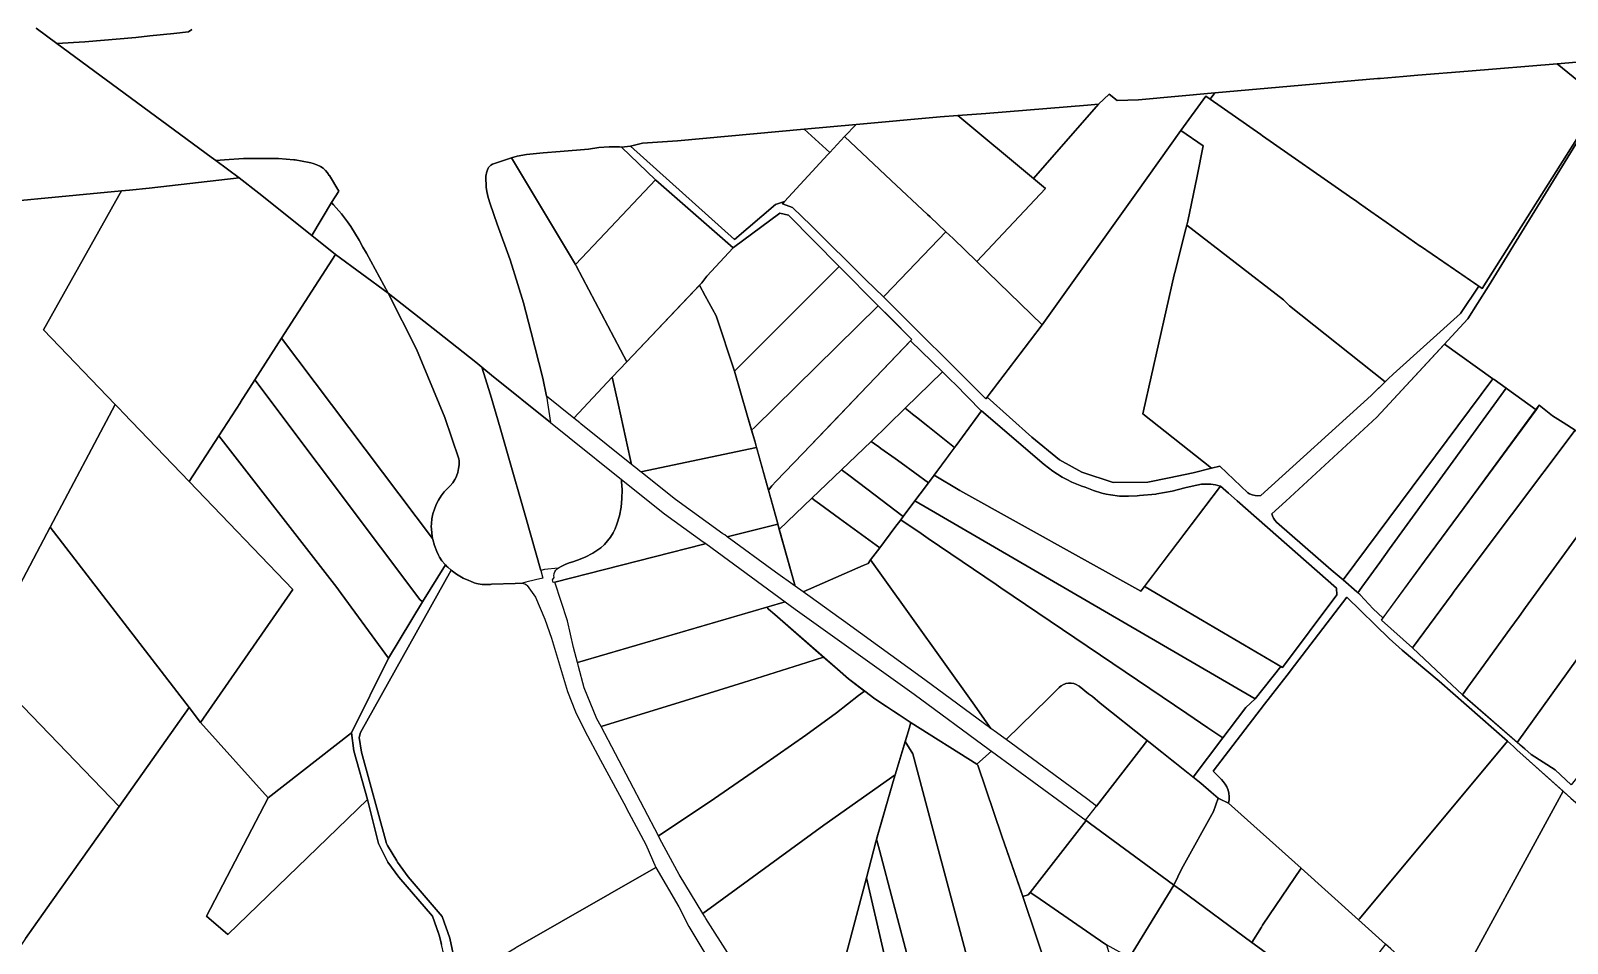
# Model space of a CAD drawing. Header units: metres. Extents: x 3 to 1005126, y 39 to 4383651.
# Drawn here: x 491760 to 492445, y 4369398 to 4369805 of the extents above; entities that cross this region are included whole.
import ezdxf

# ---------------------------------------------------------------- set-up
doc = ezdxf.new("R2010")
doc.units = ezdxf.units.M
doc.header["$MEASUREMENT"] = 0
doc.layers.add('TM_Llucmajor', color=7, linetype='Continuous')

msp = doc.modelspace()

# ---------------------------------------------------------------- linework, layer by layer
at = {"layer": 'TM_Llucmajor', "linetype": 'Continuous', "flags": 128}
for points in [[(491762.73, 4369805.94), (491772.04, 4369799.09), (491840.72, 4369748.54), (491842.78, 4369747.02), (491853.27, 4369739.3), (491813.18, 4369734.67), (491804.35, 4369733.82), (491800.83, 4369733.48), (491723.06, 4369726.03)], [(491832.08, 4369805.45), (491830.61, 4369804.32), (491824.08, 4369803.62), (491813.47, 4369802.5), (491807.25, 4369801.84), (491784.45, 4369799.87), (491772.04, 4369799.09), (491772.04, 4369799.09), (491762.73, 4369805.94)], [(492471.35, 4369792.71), (492440.37, 4369790.13), (492400.73, 4369786.89), (492378.33, 4369785.07), (492371.74, 4369784.49), (492361.48, 4369783.59), (492360.37, 4369783.5), (492287.82, 4369777.16), (492253.88, 4369774.11), (492244.3, 4369773.81), (492240.83, 4369776.62), (492236.08, 4369772.14), (492231.07, 4369771.72), (492185.78, 4369767.89), (492173.34, 4369767.13), (492165.52, 4369766.43), (492128.13, 4369763.03), (492104.95, 4369760.98), (492048.51, 4369755.82), (492032.83, 4369754.71), (492027.51, 4369753.43), (492023.51, 4369752.98), (492022.73, 4369753.04), (492018.41, 4369753.11), (492018.07, 4369753.1), (492013.43, 4369752.76), (492008.84, 4369752.01), (491996.28, 4369751.05), (491988.69, 4369750.47), (491981.22, 4369749.7), (491977.1, 4369749), (491974.55, 4369748.19), (491969.68, 4369746.59), (491966.15, 4369745.3), (491965.36, 4369744.89), (491964.68, 4369744.32), (491964.29, 4369743.84), (491964.14, 4369743.61), (491963.78, 4369742.8), (491963.37, 4369741.54), (491963.2, 4369740.63), (491963.15, 4369740.23), (491963.13, 4369738.9), (491963.23, 4369736.07), (491963.33, 4369735.09), (491963.58, 4369733.25), (491964.17, 4369730.47), (491965, 4369727.76), (491968.16, 4369718.58), (491973.99, 4369702.7), (491977.3, 4369691.71), (491979.91, 4369683.62), (491983.14, 4369670.93), (491988.47, 4369649.98), (491990.15, 4369641.93), (491991.93, 4369630.26), (491965.68, 4369651.3), (491962.25, 4369654.14), (491961.28, 4369654.95), (491958.67, 4369657.11), (491941.7, 4369670.53), (491919.62, 4369687.94), (491909.91, 4369705.78), (491908.35, 4369708.44), (491906.72, 4369711.52), (491903, 4369717.55), (491901.5, 4369719.7), (491898.78, 4369723.23), (491895.22, 4369727.24), (491894.29, 4369728.24), (491897.63, 4369733.34), (491893.43, 4369740.28), (491893.38, 4369740.38), (491892.61, 4369741.55), (491891.69, 4369742.61), (491890.9, 4369743.31), (491890.62, 4369743.52), (491889.44, 4369744.27), (491887.83, 4369745.09), (491886.14, 4369745.73), (491885.08, 4369746.03), (491884.4, 4369746.18), (491878.22, 4369747.26), (491877.59, 4369747.35), (491870.71, 4369747.92), (491863.81, 4369747.88), (491855.09, 4369747.88), (491846.67, 4369747.37), (491842.78, 4369747.02), (491840.72, 4369748.54), (491772.04, 4369799.09), (491784.45, 4369799.87), (491807.25, 4369801.84), (491813.47, 4369802.5), (491824.08, 4369803.62), (491830.61, 4369804.32), (491832.08, 4369805.45)], [(492446.46, 4369462.83), (492422.45, 4369484.43), (492420.92, 4369485.8), (492418.23, 4369488.22), (492418.23, 4369488.22), (492387.79, 4369515.01), (492371.34, 4369528.73), (492365.46, 4369534.02), (492346.73, 4369552.41), (492323.37, 4369522.02), (492320.05, 4369517.69), (492310.05, 4369504.69), (492287.16, 4369474.91), (492288.37, 4369473.66), (492290.81, 4369471.13), (492291.6, 4369470.31), (492292.49, 4369469.14), (492293.22, 4369467.85), (492293.76, 4369466.48), (492294.11, 4369465.04), (492294.27, 4369463.57), (492294.27, 4369463.44), (492294.23, 4369462.1), (492293.98, 4369460.64), (492290.85, 4369462.13), (492289.36, 4369462.85), (492286.23, 4369465.53), (492281.65, 4369469.48), (492278.24, 4369472.2), (492291.43, 4369489.68), (492294.29, 4369493.46), (492301.7, 4369503.28), (492305.85, 4369507.13), (492317.25, 4369521.55), (492317.95, 4369521.14), (492342.21, 4369553.48), (492342.03, 4369556.44), (492297.81, 4369595.37), (492293.9, 4369598.82), (492290.43, 4369601.88), (492290.22, 4369601.94), (492288.18, 4369602.42), (492286.09, 4369602.72), (492283.99, 4369602.81), (492282.69, 4369602.77), (492281.88, 4369602.7), (492279.8, 4369602.4), (492277.76, 4369601.89), (492274.57, 4369601.2), (492268.86, 4369599.69), (492262.01, 4369598.43), (492261.61, 4369598.37), (492254.26, 4369597.69), (492253.31, 4369597.58), (492249.35, 4369597.36), (492245.38, 4369597.49), (492241.44, 4369597.95), (492239.4, 4369598.34), (492237.56, 4369598.76), (492233.76, 4369599.91), (492230.08, 4369601.38), (492228.67, 4369601.87), (492224.15, 4369603.72), (492221.96, 4369604.8), (492219.82, 4369605.96), (492215.69, 4369608.57), (492211.81, 4369611.53), (492183.89, 4369635.4), (492183.84, 4369635.44), (492172.03, 4369647.43), (492170.39, 4369649.04), (492166.58, 4369652.76), (492152.33, 4369666.69), (492152.91, 4369667.29), (492137.94, 4369682.3), (492120.58, 4369699.7), (492097.95, 4369722.66), (492094.01, 4369723.51), (492073.37, 4369708.18), (492073.22, 4369708.07), (492038.91, 4369738.21), (492038.71, 4369738.4), (492023.51, 4369752.98), (492027.51, 4369753.43), (492073.93, 4369711.85), (492092.13, 4369727.38), (492096.15, 4369728.68), (492095.31, 4369727.77), (492099.77, 4369726.05), (492107.97, 4369717.97), (492132.4, 4369693.88), (492140.2, 4369686.2), (492185.84, 4369640.75), (492186.49, 4369641.61), (492206.32, 4369623.7), (492218.61, 4369613.62), (492228.58, 4369608.09), (492242.64, 4369603.55), (492258.06, 4369603.68), (492267.56, 4369605.65), (492278.21, 4369607.86), (492286.45, 4369609.94), (492290.06, 4369610.85), (492302.57, 4369598.89), (492303.32, 4369598.47), (492304.51, 4369597.98), (492305.76, 4369597.68), (492305.79, 4369597.67), (492307.05, 4369597.58), (492308.33, 4369597.67), (492357.52, 4369642.31), (492365.09, 4369649.64), (492367.36, 4369651.83), (492397.26, 4369678.85), (492405.48, 4369690.97), (492407.03, 4369689.9), (492460.1, 4369774.03)], [(492449.93, 4369756.24), (492409.85, 4369691.05), (492404.9, 4369683.24), (492400.6, 4369676.43), (492391.62, 4369666.75), (492360.02, 4369632.63), (492319.43, 4369595.13), (492313.33, 4369589.5), (492313.53, 4369588.59), (492313.8, 4369587.88), (492313.95, 4369587.58), (492314.54, 4369586.66), (492315.3, 4369585.86), (492339.75, 4369564.54), (492344.97, 4369560.07), (492351.12, 4369554.81), (492352.64, 4369553.51), (492358.4, 4369547.2), (492362.76, 4369543.15), (492362.06, 4369542.18), (492375.91, 4369529.86), (492386.53, 4369519.83), (492398.13, 4369508.87), (492425.92, 4369484.85), (492428.85, 4369482.32), (492439.52, 4369475.41), (492446.57, 4369468.84)], [(492448.37, 4369626.82), (492443.07, 4369630.2), (492438.3, 4369633.24), (492432.4, 4369637.93), (492432.4, 4369637.93), (492430.95, 4369635.96), (492418.18, 4369645.11), (492417.61, 4369645.52), (492412.25, 4369649.36), (492411.75, 4369649.72), (492390.17, 4369665.18), (492391.62, 4369666.75), (492400.6, 4369676.43), (492404.9, 4369683.24), (492409.85, 4369691.05), (492449.93, 4369756.24)], [(491945.35, 4369389.5), (491942.47, 4369401.3), (491939.28, 4369410.23), (491924.36, 4369427.64), (491919.49, 4369434.38), (491915.35, 4369442.7), (491910.38, 4369462.21), (491904.26, 4369483.97), (491903.33, 4369491.91), (491919.73, 4369525.21), (491934.94, 4369550.27), (491945.08, 4369566.83), (491945.76, 4369566.11), (491946.14, 4369565.75), (491947.63, 4369564.52), (491907.21, 4369492.12), (491906.72, 4369489.81), (491907.65, 4369483.36), (491918.8, 4369442.71), (491919.37, 4369441.76), (491923.44, 4369434.99), (491923.78, 4369434.31), (491928.47, 4369427.86), (491943.64, 4369410.1), (491947.06, 4369400.46), (491949.59, 4369388.52)], [(491949.59, 4369388.52), (491947.06, 4369400.46), (491943.64, 4369410.1), (491928.47, 4369427.86), (491923.78, 4369434.31), (491923.44, 4369434.99), (491919.37, 4369441.76), (491919.37, 4369441.76), (491918.8, 4369442.71), (491907.65, 4369483.36), (491906.72, 4369489.81), (491907.21, 4369492.12), (491947.63, 4369564.52), (491949.99, 4369562.67), (491953.06, 4369560.94), (491955.54, 4369559.81), (491956.27, 4369559.5), (491957.97, 4369558.83), (491958.88, 4369558.56), (491959.72, 4369558.37), (491961.53, 4369558.08), (491963.34, 4369558), (491965.16, 4369558.12), (491965.68, 4369558.2), (491976.18, 4369558.55), (491979.49, 4369558.71), (491980.33, 4369558.43), (491980.52, 4369558.34), (491981.26, 4369557.93), (491981.57, 4369557.67), (491985.26, 4369552.38), (491989.34, 4369542.58), (491992.3, 4369534.2), (491999.47, 4369510.35), (492003.07, 4369501.38), (492007.18, 4369492.84), (492014.18, 4369479.76), (492024.61, 4369460.67), (492026.83, 4369456.25), (492034.38, 4369442.13), (492038.82, 4369431.97), (491976.39, 4369396.08)], [(491757.97, 4369400.25), (491769.5, 4369416.52), (491799.71, 4369459.2), (491830.88, 4369503.3), (491836.04, 4369496.59), (491866.09, 4369462.98), (491838.66, 4369410.29), (491848.2, 4369402.09), (491910.38, 4369462.21), (491915.35, 4369442.7), (491919.49, 4369434.38), (491924.36, 4369427.64), (491939.28, 4369410.23), (491941.99, 4369402.65), (491942.47, 4369401.3), (491943.38, 4369397.58)], [(492177.36, 4369392.22), (492162.24, 4369449.04), (492153.29, 4369482.65), (492149.93, 4369488.16), (492151.34, 4369492.91), (492152.42, 4369496.56), (492152.63, 4369496.42), (492181.9, 4369477.99), (492182.26, 4369477.61), (492192.97, 4369445.84), (492201.68, 4369420.78), (492202.31, 4369418.98), (492214.83, 4369381.87)]]:
    msp.add_lwpolyline(points, dxfattribs=at)
for points in [[(492460.1, 4369774.03), (492440.37, 4369790.13), (492471.35, 4369792.71), (492460.1, 4369774.03)], [(492308.33, 4369758.56), (492285.81, 4369774.33), (492287.82, 4369777.16), (492360.37, 4369783.5), (492361.48, 4369783.59), (492371.74, 4369784.49), (492378.33, 4369785.07), (492400.73, 4369786.89), (492440.37, 4369790.13), (492460.1, 4369774.03), (492407.03, 4369689.9), (492379.49, 4369708.78), (492379.37, 4369708.87), (492364.14, 4369719.55), (492357.31, 4369724.35), (492352.29, 4369727.88), (492350.49, 4369729.14), (492348.06, 4369730.84), (492347.79, 4369731.02), (492309.03, 4369758.07), (492308.33, 4369758.56)], [(492207.02, 4369739.04), (492173.34, 4369767.13), (492185.78, 4369767.89), (492231.07, 4369771.72), (492236.08, 4369772.14), (492207.02, 4369739.04)], [(492210.97, 4369673.82), (492181.79, 4369702.01), (492212.43, 4369734.52), (492207.02, 4369739.04), (492236.08, 4369772.14), (492240.83, 4369776.62), (492244.3, 4369773.81), (492253.88, 4369774.11), (492287.82, 4369777.16), (492285.81, 4369774.33), (492283.8, 4369775.74), (492272.78, 4369760.31), (492252.96, 4369732.57), (492213.12, 4369676.84), (492210.97, 4369673.82)], [(492365.09, 4369649.64), (492363.74, 4369648.32), (492321.08, 4369682.21), (492318.51, 4369684.88), (492275.44, 4369718.25), (492275.89, 4369720), (492279.94, 4369740.05), (492282.66, 4369753.5), (492272.78, 4369760.31), (492283.8, 4369775.74), (492285.81, 4369774.33), (492308.33, 4369758.56), (492309.03, 4369758.07), (492347.79, 4369731.02), (492348.06, 4369730.84), (492350.49, 4369729.14), (492352.29, 4369727.88), (492357.31, 4369724.35), (492364.14, 4369719.55), (492379.37, 4369708.87), (492379.49, 4369708.78), (492405.48, 4369690.97), (492397.26, 4369678.85), (492367.36, 4369651.83), (492365.09, 4369649.64)], [(492143.74, 4369738.12), (492122.89, 4369757.72), (492128.13, 4369763.03), (492165.52, 4369766.43), (492173.34, 4369767.13), (492207.02, 4369739.04), (492212.43, 4369734.52), (492181.79, 4369702.01), (492171.23, 4369712.22), (492168.06, 4369715.28), (492161.07, 4369721.85), (492159.84, 4369723), (492143.74, 4369738.12)], [(492073.93, 4369711.85), (492027.51, 4369753.43), (492032.83, 4369754.71), (492048.51, 4369755.82), (492104.95, 4369760.98), (492116.39, 4369750.64), (492115.46, 4369749.63), (492096.15, 4369728.68), (492092.13, 4369727.38), (492073.93, 4369711.85)], [(492099.77, 4369726.05), (492095.31, 4369727.77), (492096.15, 4369728.68), (492115.46, 4369749.63), (492116.39, 4369750.64), (492122.89, 4369757.72), (492143.74, 4369738.12), (492159.84, 4369723), (492161.07, 4369721.85), (492168.06, 4369715.28), (492140.99, 4369687.03), (492140.2, 4369686.2), (492132.4, 4369693.88), (492107.97, 4369717.97), (492099.77, 4369726.05)], [(492116.39, 4369750.64), (492104.95, 4369760.98), (492128.13, 4369763.03), (492122.89, 4369757.72), (492116.39, 4369750.64)], [(492278.21, 4369607.86), (492267.56, 4369605.65), (492258.06, 4369603.68), (492242.64, 4369603.55), (492228.58, 4369608.09), (492218.61, 4369613.62), (492206.32, 4369623.7), (492186.49, 4369641.61), (492210.97, 4369673.82), (492213.12, 4369676.84), (492252.96, 4369732.57), (492272.78, 4369760.31), (492282.66, 4369753.5), (492279.94, 4369740.05), (492275.89, 4369720), (492275, 4369716.55), (492270, 4369697.13), (492269.71, 4369696.02), (492256.07, 4369635.43), (492255.78, 4369634.13), (492286.45, 4369609.94), (492278.21, 4369607.86)], [(492003.02, 4369700.73), (491974.55, 4369748.19), (491977.1, 4369749), (491981.22, 4369749.7), (491988.69, 4369750.47), (491996.28, 4369751.05), (492008.84, 4369752.01), (492013.43, 4369752.76), (492018.07, 4369753.1), (492018.41, 4369753.11), (492022.73, 4369753.04), (492023.51, 4369752.98), (492038.71, 4369738.4), (492016.2, 4369714.64), (492003.02, 4369700.73)], [(491853.27, 4369739.3), (491842.78, 4369747.02), (491846.67, 4369747.37), (491855.09, 4369747.88), (491863.81, 4369747.88), (491870.71, 4369747.92), (491877.59, 4369747.35), (491878.22, 4369747.26), (491884.4, 4369746.18), (491885.08, 4369746.03), (491886.14, 4369745.73), (491887.83, 4369745.09), (491889.44, 4369744.27), (491890.62, 4369743.52), (491890.9, 4369743.31), (491891.69, 4369742.61), (491892.61, 4369741.55), (491893.38, 4369740.38), (491893.43, 4369740.28), (491897.63, 4369733.34), (491894.29, 4369728.24), (491885.54, 4369713.61), (491861.92, 4369732.41), (491853.27, 4369739.3)], [(492002.26, 4369632.23), (491990.15, 4369641.93), (491988.47, 4369649.98), (491983.14, 4369670.93), (491979.91, 4369683.62), (491977.3, 4369691.71), (491973.99, 4369702.7), (491968.16, 4369718.58), (491965, 4369727.76), (491964.17, 4369730.47), (491963.58, 4369733.25), (491963.33, 4369735.09), (491963.23, 4369736.07), (491963.13, 4369738.9), (491963.15, 4369740.23), (491963.2, 4369740.63), (491963.37, 4369741.54), (491963.78, 4369742.8), (491964.14, 4369743.61), (491964.29, 4369743.84), (491964.68, 4369744.32), (491965.36, 4369744.89), (491966.15, 4369745.3), (491969.68, 4369746.59), (491974.55, 4369748.19), (492003.02, 4369700.73), (492003.38, 4369700.05), (492025.93, 4369657.26), (492019.43, 4369650.39), (492002.26, 4369632.23)], [(491797.96, 4369638.33), (491766.06, 4369671.55), (491799.65, 4369731.38), (491800.83, 4369733.48), (491804.35, 4369733.82), (491813.18, 4369734.67), (491853.27, 4369739.3), (491861.92, 4369732.41), (491885.54, 4369713.61), (491896.21, 4369705.12), (491872.14, 4369667.83), (491860.22, 4369649.22), (491853.85, 4369639.28), (491853.75, 4369639.13), (491844.22, 4369624.26), (491830.92, 4369603.99), (491801.66, 4369634.46), (491799.75, 4369636.43), (491797.96, 4369638.33)], [(492025.93, 4369657.26), (492003.38, 4369700.05), (492003.02, 4369700.73), (492016.2, 4369714.64), (492038.71, 4369738.4), (492038.91, 4369738.21), (492073.22, 4369708.07), (492061.57, 4369695.42), (492059.27, 4369692.51), (492025.93, 4369657.26)], [(491654.83, 4369703.38), (491645.17, 4369719.2), (491647.62, 4369719.4), (491660.6, 4369720.45), (491723.06, 4369726.03), (491800.83, 4369733.48), (491799.65, 4369731.38), (491766.06, 4369671.55), (491797.96, 4369638.33), (491769.02, 4369583.59), (491737.39, 4369523.75), (491705.88, 4369464.13), (491689.47, 4369433.08), (491660, 4369476.57), (491730.56, 4369600.91), (491719.22, 4369614.76), (491703.82, 4369633.57), (491676.95, 4369666.41), (491654.83, 4369703.38)], [(491896.21, 4369705.12), (491885.54, 4369713.61), (491894.29, 4369728.24), (491895.22, 4369727.24), (491898.78, 4369723.23), (491901.5, 4369719.7), (491903, 4369717.55), (491906.72, 4369711.52), (491908.35, 4369708.44), (491909.91, 4369705.78), (491919.62, 4369687.94), (491896.21, 4369705.12)], [(492061.57, 4369695.42), (492073.22, 4369708.07), (492073.37, 4369708.18), (492094.01, 4369723.51), (492097.95, 4369722.66), (492120.58, 4369699.7), (492074.39, 4369653.51), (492073.9, 4369653.08), (492065.76, 4369677.84), (492060.89, 4369686.63), (492058.23, 4369691.42), (492059.27, 4369692.51), (492061.57, 4369695.42)], [(492363.74, 4369648.32), (492357.52, 4369642.31), (492308.33, 4369597.67), (492307.05, 4369597.58), (492305.79, 4369597.67), (492305.76, 4369597.68), (492304.51, 4369597.98), (492303.32, 4369598.47), (492302.57, 4369598.89), (492290.06, 4369610.85), (492286.45, 4369609.94), (492255.78, 4369634.13), (492256.07, 4369635.43), (492269.71, 4369696.02), (492270, 4369697.13), (492275, 4369716.55), (492275.44, 4369718.25), (492318.51, 4369684.88), (492321.08, 4369682.21), (492363.74, 4369648.32)], [(492185.84, 4369640.75), (492140.2, 4369686.2), (492140.99, 4369687.03), (492168.06, 4369715.28), (492171.23, 4369712.22), (492181.79, 4369702.01), (492210.97, 4369673.82), (492185.84, 4369640.75)], [(491939.35, 4369578.62), (491872.14, 4369667.83), (491896.21, 4369705.12), (491919.62, 4369687.94), (491932.15, 4369663), (491944.89, 4369632.43), (491951.08, 4369614), (491951.16, 4369613.14), (491951.18, 4369611.41), (491950.99, 4369609.7), (491950.61, 4369608.02), (491950.03, 4369606.39), (491949.84, 4369605.96), (491949.28, 4369604.85), (491948.34, 4369603.41), (491947.25, 4369602.07), (491946.01, 4369600.88), (491944.57, 4369599.31), (491943.22, 4369597.54), (491942.03, 4369595.67), (491941.02, 4369593.69), (491940.81, 4369593.2), (491940.19, 4369591.62), (491939.56, 4369589.53), (491939.12, 4369587.37), (491938.88, 4369585.19), (491938.83, 4369583.69), (491938.84, 4369582.97), (491939, 4369580.79), (491939.35, 4369578.62)], [(492137.94, 4369682.3), (492082.79, 4369628.08), (492081.48, 4369626.8), (492079.54, 4369633.53), (492073.9, 4369653.08), (492074.39, 4369653.51), (492120.58, 4369699.7), (492137.94, 4369682.3)], [(492073.9, 4369653.08), (492079.54, 4369633.53), (492083.02, 4369621.47), (492083.68, 4369619.11), (492032.2, 4369608.21), (492031.86, 4369608.48), (492030.68, 4369609.43), (492027.98, 4369611.6), (492027.41, 4369614.21), (492022.16, 4369638), (492020.58, 4369645.2), (492019.43, 4369650.39), (492025.93, 4369657.26), (492058.23, 4369691.42), (492060.89, 4369686.63), (492065.76, 4369677.84), (492073.9, 4369653.08)], [(491919.62, 4369687.94), (491941.7, 4369670.53), (491958.67, 4369657.11), (491961.28, 4369654.95), (491965.21, 4369642.63), (491969.45, 4369627.9), (491972.73, 4369616.51), (491980.95, 4369587.99), (491987.55, 4369564.36), (491988.51, 4369560.94), (491985.21, 4369560.12), (491980.9, 4369559.06), (491979.49, 4369558.71), (491976.18, 4369558.55), (491965.68, 4369558.2), (491965.16, 4369558.12), (491963.34, 4369558), (491961.53, 4369558.08), (491959.72, 4369558.37), (491958.88, 4369558.56), (491957.97, 4369558.83), (491956.27, 4369559.5), (491955.54, 4369559.81), (491953.06, 4369560.94), (491949.99, 4369562.67), (491947.63, 4369564.52), (491946.14, 4369565.75), (491945.76, 4369566.11), (491945.08, 4369566.83), (491944.78, 4369567.13), (491943.58, 4369568.66), (491942.53, 4369570.29), (491942.05, 4369571.18), (491941.29, 4369572.78), (491940.26, 4369575.37), (491939.47, 4369578.04), (491939.35, 4369578.62), (491939, 4369580.79), (491938.84, 4369582.97), (491938.83, 4369583.69), (491938.88, 4369585.19), (491939.12, 4369587.37), (491939.56, 4369589.53), (491940.19, 4369591.62), (491940.81, 4369593.2), (491941.02, 4369593.69), (491942.03, 4369595.67), (491943.22, 4369597.54), (491944.57, 4369599.31), (491946.01, 4369600.88), (491947.25, 4369602.07), (491948.34, 4369603.41), (491949.28, 4369604.85), (491949.84, 4369605.96), (491950.03, 4369606.39), (491950.61, 4369608.02), (491950.99, 4369609.7), (491951.18, 4369611.41), (491951.16, 4369613.14), (491951.08, 4369614), (491944.89, 4369632.43), (491932.15, 4369663), (491919.62, 4369687.94)], [(492090.55, 4369602.01), (492088.97, 4369600.1), (492088.85, 4369600.51), (492083.02, 4369621.47), (492081.48, 4369626.8), (492082.78, 4369628.08), (492137.94, 4369682.3), (492143.36, 4369676.87), (492152.91, 4369667.29), (492133.48, 4369646.96), (492133.14, 4369646.64), (492118.54, 4369631.35), (492104.28, 4369616.41), (492092.52, 4369604.08), (492090.55, 4369602.01)], [(491916.15, 4369574.66), (491860.22, 4369649.22), (491872.14, 4369667.83), (491939.35, 4369578.62), (491939.47, 4369578.04), (491940.26, 4369575.37), (491941.29, 4369572.78), (491942.05, 4369571.18), (491942.53, 4369570.29), (491943.58, 4369568.66), (491944.78, 4369567.13), (491945.08, 4369566.83), (491934.94, 4369550.27), (491933.65, 4369551.31), (491916.15, 4369574.66)], [(492166.58, 4369652.76), (492149.96, 4369636.58), (492134.81, 4369621.82), (492121.62, 4369609.19), (492108.33, 4369596.46), (492093.84, 4369582.58), (492092.99, 4369585.62), (492088.97, 4369600.1), (492090.55, 4369602.01), (492092.52, 4369604.08), (492104.28, 4369616.41), (492133.14, 4369646.64), (492133.48, 4369646.96), (492152.33, 4369666.69), (492166.58, 4369652.76)], [(492344.97, 4369560.07), (492339.75, 4369564.54), (492315.3, 4369585.86), (492314.54, 4369586.66), (492313.95, 4369587.58), (492313.8, 4369587.88), (492313.53, 4369588.59), (492313.33, 4369589.5), (492319.43, 4369595.13), (492360.02, 4369632.63), (492390.17, 4369665.18), (492411.75, 4369649.72), (492344.97, 4369560.07)], [(491895.73, 4369558.1), (491844.22, 4369624.26), (491853.75, 4369639.13), (491853.85, 4369639.28), (491860.22, 4369649.22), (491916.15, 4369574.66), (491933.65, 4369551.31), (491934.94, 4369550.27), (491919.73, 4369525.21), (491895.88, 4369557.91), (491895.73, 4369558.1)], [(491961.28, 4369654.95), (491962.25, 4369654.14), (491965.68, 4369651.3), (491991.93, 4369630.26), (492000.24, 4369623.6), (492023.61, 4369604.85), (492023.54, 4369603.83), (492023.7, 4369602.14), (492023.79, 4369600.26), (492023.73, 4369596.37), (492023.33, 4369592.5), (492022.59, 4369588.69), (492021.53, 4369584.95), (492020.75, 4369582.94), (492019.8, 4369581.01), (492018.66, 4369579.19), (492017.37, 4369577.47), (492015.92, 4369575.88), (492014.32, 4369574.43), (492012.6, 4369573.14), (492011.74, 4369572.58), (492010.77, 4369572), (492007.41, 4369570.29), (492003.91, 4369568.87), (492001.8, 4369568.17), (492000.3, 4369567.75), (491998.41, 4369567.04), (491996.61, 4369566.14), (491995.39, 4369565.41), (491989.23, 4369564.68), (491987.55, 4369564.36), (491980.95, 4369587.99), (491972.73, 4369616.51), (491969.45, 4369627.9), (491965.21, 4369642.63), (491961.28, 4369654.95)], [(492027.98, 4369611.6), (492005.42, 4369629.69), (492004.97, 4369630.05), (492002.26, 4369632.23), (492019.43, 4369650.39), (492020.58, 4369645.2), (492022.16, 4369638), (492027.41, 4369614.21), (492027.98, 4369611.6)], [(492183.89, 4369635.4), (492172.59, 4369620.04), (492171.92, 4369619.12), (492159.96, 4369628.63), (492154.93, 4369632.63), (492153.2, 4369634), (492152.21, 4369634.79), (492149.96, 4369636.58), (492166.58, 4369652.76), (492170.39, 4369649.04), (492172.03, 4369647.43), (492183.84, 4369635.44), (492183.89, 4369635.4)], [(492365.7, 4369573.9), (492361.33, 4369567.87), (492353.41, 4369556.94), (492351.58, 4369554.41), (492351.12, 4369554.81), (492344.97, 4369560.07), (492411.75, 4369649.72), (492412.25, 4369649.36), (492417.61, 4369645.52), (492365.7, 4369573.9)], [(492430.95, 4369635.96), (492398.89, 4369592.33), (492381.31, 4369568.41), (492362.76, 4369543.15), (492358.4, 4369547.2), (492352.64, 4369553.51), (492351.58, 4369554.41), (492353.41, 4369556.94), (492361.33, 4369567.87), (492365.7, 4369573.9), (492417.61, 4369645.52), (492418.18, 4369645.11), (492430.95, 4369635.96)], [(491830.88, 4369503.3), (491769.02, 4369583.59), (491797.96, 4369638.33), (491799.75, 4369636.43), (491801.66, 4369634.46), (491830.92, 4369603.99), (491877.09, 4369555.87), (491836.04, 4369496.59), (491830.88, 4369503.3)], [(492159.96, 4369628.63), (492171.92, 4369619.12), (492160.34, 4369603.39), (492148.06, 4369612.25), (492145.39, 4369614.18), (492139.12, 4369618.71), (492138.12, 4369619.43), (492136.24, 4369620.79), (492134.81, 4369621.82), (492149.96, 4369636.58), (492152.21, 4369634.79), (492153.2, 4369634), (492154.93, 4369632.63), (492159.96, 4369628.63)], [(492290.43, 4369601.88), (492254.9, 4369555.12), (492174.27, 4369599.93), (492162.89, 4369606.85), (492172.59, 4369620.04), (492183.89, 4369635.4), (492211.81, 4369611.53), (492215.69, 4369608.57), (492219.82, 4369605.96), (492221.96, 4369604.8), (492224.15, 4369603.72), (492228.67, 4369601.87), (492230.08, 4369601.38), (492233.76, 4369599.91), (492237.56, 4369598.76), (492239.4, 4369598.34), (492241.44, 4369597.95), (492245.38, 4369597.49), (492249.35, 4369597.36), (492253.31, 4369597.58), (492254.26, 4369597.69), (492261.61, 4369598.37), (492262.01, 4369598.43), (492268.86, 4369599.69), (492274.57, 4369601.2), (492277.76, 4369601.89), (492279.8, 4369602.4), (492281.88, 4369602.7), (492282.69, 4369602.77), (492283.99, 4369602.81), (492286.09, 4369602.72), (492288.18, 4369602.42), (492290.22, 4369601.94), (492290.43, 4369601.88)], [(492375.91, 4369529.86), (492362.06, 4369542.18), (492381.31, 4369568.41), (492398.89, 4369592.33), (492432.4, 4369637.93), (492438.3, 4369633.24), (492443.07, 4369630.2), (492448.37, 4369626.82), (492420.08, 4369589.15), (492394.94, 4369555.69), (492394.52, 4369555.12), (492393.53, 4369553.77), (492375.91, 4369529.86)], [(491877.09, 4369555.87), (491830.92, 4369603.99), (491844.22, 4369624.26), (491895.73, 4369558.1), (491895.88, 4369557.91), (491919.73, 4369525.21), (491903.33, 4369491.91), (491866.09, 4369462.98), (491836.04, 4369496.59), (491877.09, 4369555.87)], [(492132.83, 4369600.65), (492124.78, 4369606.79), (492122, 4369608.9), (492121.62, 4369609.19), (492134.81, 4369621.82), (492136.24, 4369620.79), (492138.12, 4369619.43), (492139.12, 4369618.71), (492145.39, 4369614.18), (492148.06, 4369612.25), (492160.34, 4369603.39), (492159.01, 4369601.58), (492154.29, 4369595.3), (492149.04, 4369588.32), (492132.83, 4369600.65)], [(492386.53, 4369519.83), (492375.91, 4369529.86), (492393.53, 4369553.77), (492394.52, 4369555.12), (492394.94, 4369555.69), (492420.08, 4369589.15), (492448.37, 4369626.82), (492471.79, 4369610.6), (492469.33, 4369607.21), (492462.94, 4369598.38), (492426.3, 4369547.78), (492423.4, 4369543.78), (492419.31, 4369538.14), (492406.51, 4369520.45), (492400.6, 4369512.3), (492398.13, 4369508.87), (492386.53, 4369519.83)], [(492083.68, 4369619.11), (492088.85, 4369600.51), (492092.99, 4369585.62), (492093.18, 4369584.96), (492070.67, 4369579.37), (492069.64, 4369580.12), (492068.63, 4369580.67), (492047.6, 4369595.87), (492032.2, 4369608.21), (492083.68, 4369619.11)], [(492120.63, 4369587.52), (492111.73, 4369593.99), (492109.67, 4369595.49), (492108.33, 4369596.46), (492121.62, 4369609.19), (492122, 4369608.9), (492124.78, 4369606.79), (492132.83, 4369600.65), (492149.04, 4369588.32), (492147.93, 4369586.85), (492145.34, 4369583.39), (492138.61, 4369574.44), (492120.63, 4369587.52)], [(492422.61, 4369487.72), (492398.13, 4369508.87), (492400.6, 4369512.3), (492406.51, 4369520.45), (492419.31, 4369538.14), (492423.4, 4369543.78), (492426.3, 4369547.78), (492462.94, 4369598.38), (492469.33, 4369607.21), (492471.79, 4369610.6), (492498.34, 4369593.07), (492422.61, 4369487.72)], [(491993.88, 4369559.17), (491993.14, 4369558.98), (491992.8, 4369560.17), (491993.58, 4369561.15), (491993.46, 4369562.03), (491993.5, 4369562.64), (491993.54, 4369562.89), (491993.82, 4369563.71), (491994.28, 4369564.46), (491994.9, 4369565.08), (491995.39, 4369565.41), (491996.61, 4369566.14), (491998.41, 4369567.04), (492000.3, 4369567.75), (492001.8, 4369568.17), (492003.91, 4369568.87), (492007.41, 4369570.29), (492010.77, 4369572), (492011.74, 4369572.58), (492012.6, 4369573.14), (492014.32, 4369574.43), (492015.92, 4369575.88), (492017.37, 4369577.47), (492018.66, 4369579.19), (492019.8, 4369581.01), (492020.75, 4369582.94), (492021.53, 4369584.95), (492022.59, 4369588.69), (492023.33, 4369592.5), (492023.73, 4369596.37), (492023.79, 4369600.26), (492023.7, 4369602.14), (492023.54, 4369603.83), (492023.61, 4369604.85), (492042.75, 4369589.5), (492059.92, 4369577.09), (492061.08, 4369576.26), (492060.19, 4369576.03), (491993.88, 4369559.17)], [(492305.85, 4369507.13), (492165.22, 4369588.94), (492154.29, 4369595.3), (492159.01, 4369601.58), (492162.89, 4369606.85), (492174.27, 4369599.93), (492254.9, 4369555.12), (492256.47, 4369557.19), (492256.84, 4369556.97), (492317.25, 4369521.55), (492305.85, 4369507.13)], [(492317.95, 4369521.14), (492256.84, 4369556.97), (492256.47, 4369557.19), (492290.43, 4369601.88), (492293.9, 4369598.82), (492297.81, 4369595.37), (492342.03, 4369556.44), (492342.21, 4369553.48), (492317.95, 4369521.14)], [(492104.45, 4369554.78), (492100.84, 4369557.39), (492098.95, 4369564.19), (492093.84, 4369582.58), (492108.33, 4369596.46), (492109.67, 4369595.49), (492111.73, 4369593.99), (492120.63, 4369587.52), (492138.61, 4369574.44), (492134.54, 4369569.03), (492133.38, 4369567.49), (492131.16, 4369566.51), (492104.45, 4369554.78)], [(492291.43, 4369489.68), (492284.79, 4369494.18), (492275.35, 4369500.57), (492192.57, 4369556.62), (492190.42, 4369558.08), (492160.23, 4369578.52), (492156.97, 4369580.72), (492147.93, 4369586.85), (492149.04, 4369588.32), (492154.29, 4369595.3), (492165.22, 4369588.94), (492305.85, 4369507.13), (492301.7, 4369503.28), (492294.29, 4369493.46), (492291.43, 4369489.68)], [(492278.24, 4369472.2), (492258.53, 4369487.94), (492257.79, 4369488.53), (492236.85, 4369505.25), (492233.3, 4369508.08), (492231.63, 4369509.41), (492227.45, 4369512.76), (492227.18, 4369512.95), (492226.16, 4369513.52), (492225.05, 4369513.91), (492223.89, 4369514.11), (492222.72, 4369514.11), (492221.56, 4369513.9), (492220.82, 4369513.66), (492220.46, 4369513.51), (492219.43, 4369512.93), (492218.52, 4369512.19), (492213.56, 4369507.31), (492194.91, 4369488.96), (492192.86, 4369490.46), (492190.55, 4369492.15), (492188.15, 4369493.92), (492180.03, 4369505.3), (492140.13, 4369561.2), (492134.54, 4369569.03), (492138.61, 4369574.44), (492145.34, 4369583.39), (492147.93, 4369586.85), (492156.97, 4369580.72), (492160.23, 4369578.52), (492190.42, 4369558.08), (492192.57, 4369556.62), (492275.35, 4369500.57), (492284.79, 4369494.18), (492291.43, 4369489.68), (492278.24, 4369472.2)], [(492428.85, 4369482.32), (492425.92, 4369484.85), (492422.61, 4369487.72), (492498.34, 4369593.07), (492509.45, 4369584.92), (492516.73, 4369579.37), (492526.8, 4369572.07), (492528.11, 4369571.13), (492518.15, 4369558.64), (492446.57, 4369468.84), (492439.52, 4369475.41), (492428.85, 4369482.32)], [(491799.71, 4369459.2), (491737.39, 4369523.75), (491769.02, 4369583.59), (491830.88, 4369503.3), (491799.71, 4369459.2)], [(492093.18, 4369584.96), (492100.84, 4369557.39), (492092.22, 4369563.62), (492070.67, 4369579.37), (492093.18, 4369584.96)], [(492003.97, 4369523.29), (492002.2, 4369529.97), (491999.44, 4369541.82), (491993.88, 4369559.17), (492060.19, 4369576.03), (492061.08, 4369576.26), (492096.41, 4369550.28), (492003.97, 4369523.29)], [(492188.15, 4369493.92), (492158.65, 4369515.61), (492122.38, 4369541.83), (492120.3, 4369543.33), (492111.26, 4369549.85), (492106.5, 4369553.29), (492104.45, 4369554.78), (492131.16, 4369566.51), (492133.38, 4369567.49), (492134.54, 4369569.03), (492140.13, 4369561.2), (492180.03, 4369505.3), (492188.15, 4369493.92)], [(492418.23, 4369488.22), (492352.32, 4369409.13), (492351.88, 4369408.61), (492326.33, 4369431.58), (492293.98, 4369460.64), (492294.23, 4369462.1), (492294.27, 4369463.44), (492294.27, 4369463.57), (492294.11, 4369465.04), (492293.76, 4369466.48), (492293.22, 4369467.85), (492292.49, 4369469.14), (492291.6, 4369470.31), (492290.81, 4369471.13), (492288.37, 4369473.66), (492287.16, 4369474.91), (492310.05, 4369504.69), (492320.05, 4369517.69), (492323.37, 4369522.02), (492346.73, 4369552.41), (492365.46, 4369534.02), (492371.34, 4369528.73), (492387.79, 4369515.01), (492418.23, 4369488.22)], [(492089.09, 4369547.02), (492091.8, 4369544.67), (492113.52, 4369525.7), (492106.1, 4369523.32), (492077.92, 4369514.44), (492051.64, 4369506.16), (492014.43, 4369494.81), (492012.63, 4369498.24), (492006.99, 4369512.03), (492004.43, 4369521.57), (492004.11, 4369522.79), (492003.97, 4369523.29), (492088.31, 4369547.91), (492089.09, 4369547.02)], [(492100.84, 4369547.01), (492153.94, 4369509.14), (492187.38, 4369484.56), (492188.36, 4369483.83), (492181.9, 4369477.99), (492152.63, 4369496.42), (492136.45, 4369507.07), (492131.93, 4369510.48), (492124.69, 4369515.95), (492119.71, 4369520.3), (492091.8, 4369544.67), (492089.09, 4369547.02), (492088.31, 4369547.91), (492096.41, 4369550.28), (492100.84, 4369547.01)], [(492106.1, 4369523.32), (492113.52, 4369525.7), (492119.71, 4369520.3), (492124.69, 4369515.95), (492131.77, 4369510.6), (492129.16, 4369508.56), (492119.27, 4369500.81), (492105.64, 4369490.87), (492086.46, 4369477.59), (492062.63, 4369461.07), (492040, 4369446.06), (492014.43, 4369494.81), (492051.64, 4369506.16), (492077.92, 4369514.44), (492106.1, 4369523.32)], [(491705.88, 4369464.13), (491737.39, 4369523.75), (491799.71, 4369459.2), (491769.5, 4369416.52), (491757.97, 4369400.25), (491755.73, 4369396.68), (491704.09, 4369460.75), (491705.88, 4369464.13)], [(492235.21, 4369459.32), (492230.67, 4369462.67), (492194.91, 4369488.96), (492213.56, 4369507.31), (492218.52, 4369512.19), (492219.43, 4369512.93), (492220.46, 4369513.51), (492220.82, 4369513.66), (492221.56, 4369513.9), (492222.72, 4369514.11), (492223.89, 4369514.11), (492225.05, 4369513.91), (492226.16, 4369513.52), (492227.18, 4369512.95), (492227.45, 4369512.76), (492231.63, 4369509.41), (492233.3, 4369508.08), (492236.85, 4369505.25), (492257.79, 4369488.53), (492256.56, 4369486.94), (492235.21, 4369459.32)], [(492059.78, 4369411.39), (492049.3, 4369428.86), (492040.68, 4369444.78), (492040, 4369446.06), (492062.63, 4369461.07), (492086.46, 4369477.59), (492105.64, 4369490.87), (492119.27, 4369500.81), (492129.16, 4369508.56), (492131.77, 4369510.6), (492131.93, 4369510.48), (492136.45, 4369507.07), (492152.42, 4369496.56), (492151.34, 4369492.91), (492145.48, 4369473.19), (492113.69, 4369450.8), (492059.78, 4369411.39)], [(491848.2, 4369402.09), (491838.66, 4369410.29), (491866.09, 4369462.98), (491903.33, 4369491.91), (491904.26, 4369483.97), (491910.38, 4369462.21), (491848.2, 4369402.09)], [(492177.36, 4369392.22), (492155.91, 4369386.46), (492153.71, 4369385.87), (492152.77, 4369385.59), (492144.59, 4369416.44), (492138.45, 4369439.61), (492137.15, 4369444.61), (492144.63, 4369470.31), (492149.93, 4369488.16), (492153.29, 4369482.65), (492162.24, 4369449.04), (492177.36, 4369392.22)], [(492289.36, 4369462.85), (492287.29, 4369456.88), (492273.8, 4369432.59), (492273.16, 4369431.43), (492269.66, 4369424.07), (492269.4, 4369424.26), (492242.62, 4369443.95), (492237.48, 4369447.73), (492234.09, 4369450.22), (492233.07, 4369450.97), (492230.52, 4369452.84), (492230.32, 4369452.99), (492235.21, 4369459.32), (492256.56, 4369486.94), (492257.79, 4369488.53), (492258.53, 4369487.94), (492281.65, 4369469.48), (492286.23, 4369465.53), (492289.36, 4369462.85)], [(492372.17, 4369390.38), (492366.32, 4369395.63), (492363.94, 4369397.78), (492351.88, 4369408.61), (492352.32, 4369409.13), (492418.23, 4369488.22), (492420.92, 4369485.8), (492422.45, 4369484.43), (492442.98, 4369465.97), (492391.16, 4369370.93), (492390.54, 4369369.81), (492388.51, 4369366.09), (492387.27, 4369368.75), (492386.7, 4369369.98), (492373.65, 4369388.86), (492372.17, 4369390.38)], [(492202.31, 4369418.98), (492192.97, 4369445.84), (492182.26, 4369477.61), (492181.9, 4369477.99), (492188.36, 4369483.83), (492230.52, 4369452.84), (492205.63, 4369420.82), (492204.75, 4369419.81), (492202.31, 4369418.98)], [(492107.07, 4369330.52), (492102.76, 4369314.24), (492102.3, 4369315.54), (492089.52, 4369351.11), (492080.76, 4369371.85), (492077.7, 4369379.75), (492075.43, 4369385.09), (492071.8, 4369392.41), (492061.12, 4369409.22), (492060.48, 4369410.23), (492059.78, 4369411.39), (492113.69, 4369450.8), (492145.48, 4369473.19), (492144.63, 4369470.31), (492136.79, 4369443.39), (492132.73, 4369427.37), (492107.07, 4369330.52)], [(492390.54, 4369369.81), (492391.16, 4369370.93), (492442.98, 4369465.97), (492446.46, 4369462.83), (492476.7, 4369436.77), (492490.27, 4369422.02), (492491.27, 4369421.09), (492480.15, 4369401.5), (492478.34, 4369398.31), (492463.92, 4369372.92), (492451.88, 4369351.71), (492437.96, 4369327.17), (492431.19, 4369315.26), (492402.32, 4369336.49), (492388.51, 4369366.09), (492390.54, 4369369.81)], [(492326.33, 4369431.58), (492309.08, 4369406.23), (492308.63, 4369405.36), (492304.32, 4369398.58), (492272.95, 4369421.65), (492269.66, 4369424.07), (492273.16, 4369431.43), (492273.8, 4369432.59), (492287.29, 4369456.88), (492289.36, 4369462.85), (492293.98, 4369460.64), (492326.33, 4369431.58)], [(492233.07, 4369450.97), (492234.09, 4369450.22), (492237.48, 4369447.73), (492242.62, 4369443.95), (492269.4, 4369424.26), (492269.66, 4369424.07), (492249.85, 4369391.9), (492239.56, 4369397.46), (492238.88, 4369397.93), (492208.18, 4369419.15), (492205.63, 4369420.82), (492230.52, 4369452.84), (492233.07, 4369450.97)], [(492140.01, 4369395.86), (492132.73, 4369427.37), (492136.79, 4369443.39), (492137.15, 4369444.61), (492138.45, 4369439.61), (492144.59, 4369416.44), (492154.53, 4369378.94), (492144.8, 4369377.23), (492144.33, 4369377.15), (492142.69, 4369384.23), (492140.01, 4369395.86)], [(491999.79, 4369338.97), (491998.76, 4369340.91), (491980.64, 4369375.05), (491977.65, 4369380.68), (491971.09, 4369393.03), (491976.39, 4369396.08), (492038.82, 4369431.97), (492049.02, 4369414.38), (492053.61, 4369405.64), (492066.73, 4369383.64), (492067.27, 4369382.8), (492027.48, 4369356.46), (492014.55, 4369348.04), (492002.93, 4369340.48), (492002.4, 4369340.13), (492000, 4369338.57), (491999.79, 4369338.97)], [(492363.94, 4369397.78), (492347.93, 4369377.2), (492347.59, 4369376.72), (492342.97, 4369370.17), (492342.69, 4369370.38), (492306.95, 4369396.65), (492304.32, 4369398.58), (492308.63, 4369405.36), (492309.08, 4369406.23), (492326.33, 4369431.58), (492351.88, 4369408.61), (492363.94, 4369397.78)], [(492107.07, 4369330.52), (492132.73, 4369427.37), (492140.01, 4369395.86), (492142.69, 4369384.23), (492168.77, 4369271.33), (492127.95, 4369263.22), (492123.85, 4369263.36), (492122.89, 4369264.94), (492117.31, 4369276.48), (492106.75, 4369301.52), (492103.3, 4369312.76), (492102.76, 4369314.24), (492107.07, 4369330.52)], [(492315.27, 4369334.85), (492307.87, 4369343.01), (492307.93, 4369343.02), (492304.24, 4369347.18), (492300.37, 4369351.54), (492297.02, 4369355.27), (492293.81, 4369358.89), (492290.77, 4369362.32), (492288.02, 4369365.41), (492284.26, 4369369.65), (492284.89, 4369370.56), (492284.82, 4369370.64), (492249.85, 4369391.9), (492269.66, 4369424.07), (492272.95, 4369421.65), (492304.32, 4369398.58), (492306.95, 4369396.65), (492342.69, 4369370.38), (492342.97, 4369370.17), (492331.75, 4369356.27), (492329.16, 4369352.93), (492323.15, 4369345.18), (492315.81, 4369335.56), (492315.27, 4369334.85)], [(492233.95, 4369325.59), (492233.67, 4369325.52), (492226.72, 4369346.49), (492226.32, 4369347.66), (492223.87, 4369355.1), (492223.81, 4369355.27), (492214.83, 4369381.87), (492202.31, 4369418.98), (492204.75, 4369419.81), (492205.63, 4369420.82), (492208.18, 4369419.15), (492238.88, 4369397.93), (492239.56, 4369397.46), (492244.44, 4369381.2), (492259.28, 4369331.81), (492235.29, 4369325.94), (492233.95, 4369325.59)]]:
    msp.add_lwpolyline(points, close=True, dxfattribs=at)

doc.saveas('drawing.dxf')
